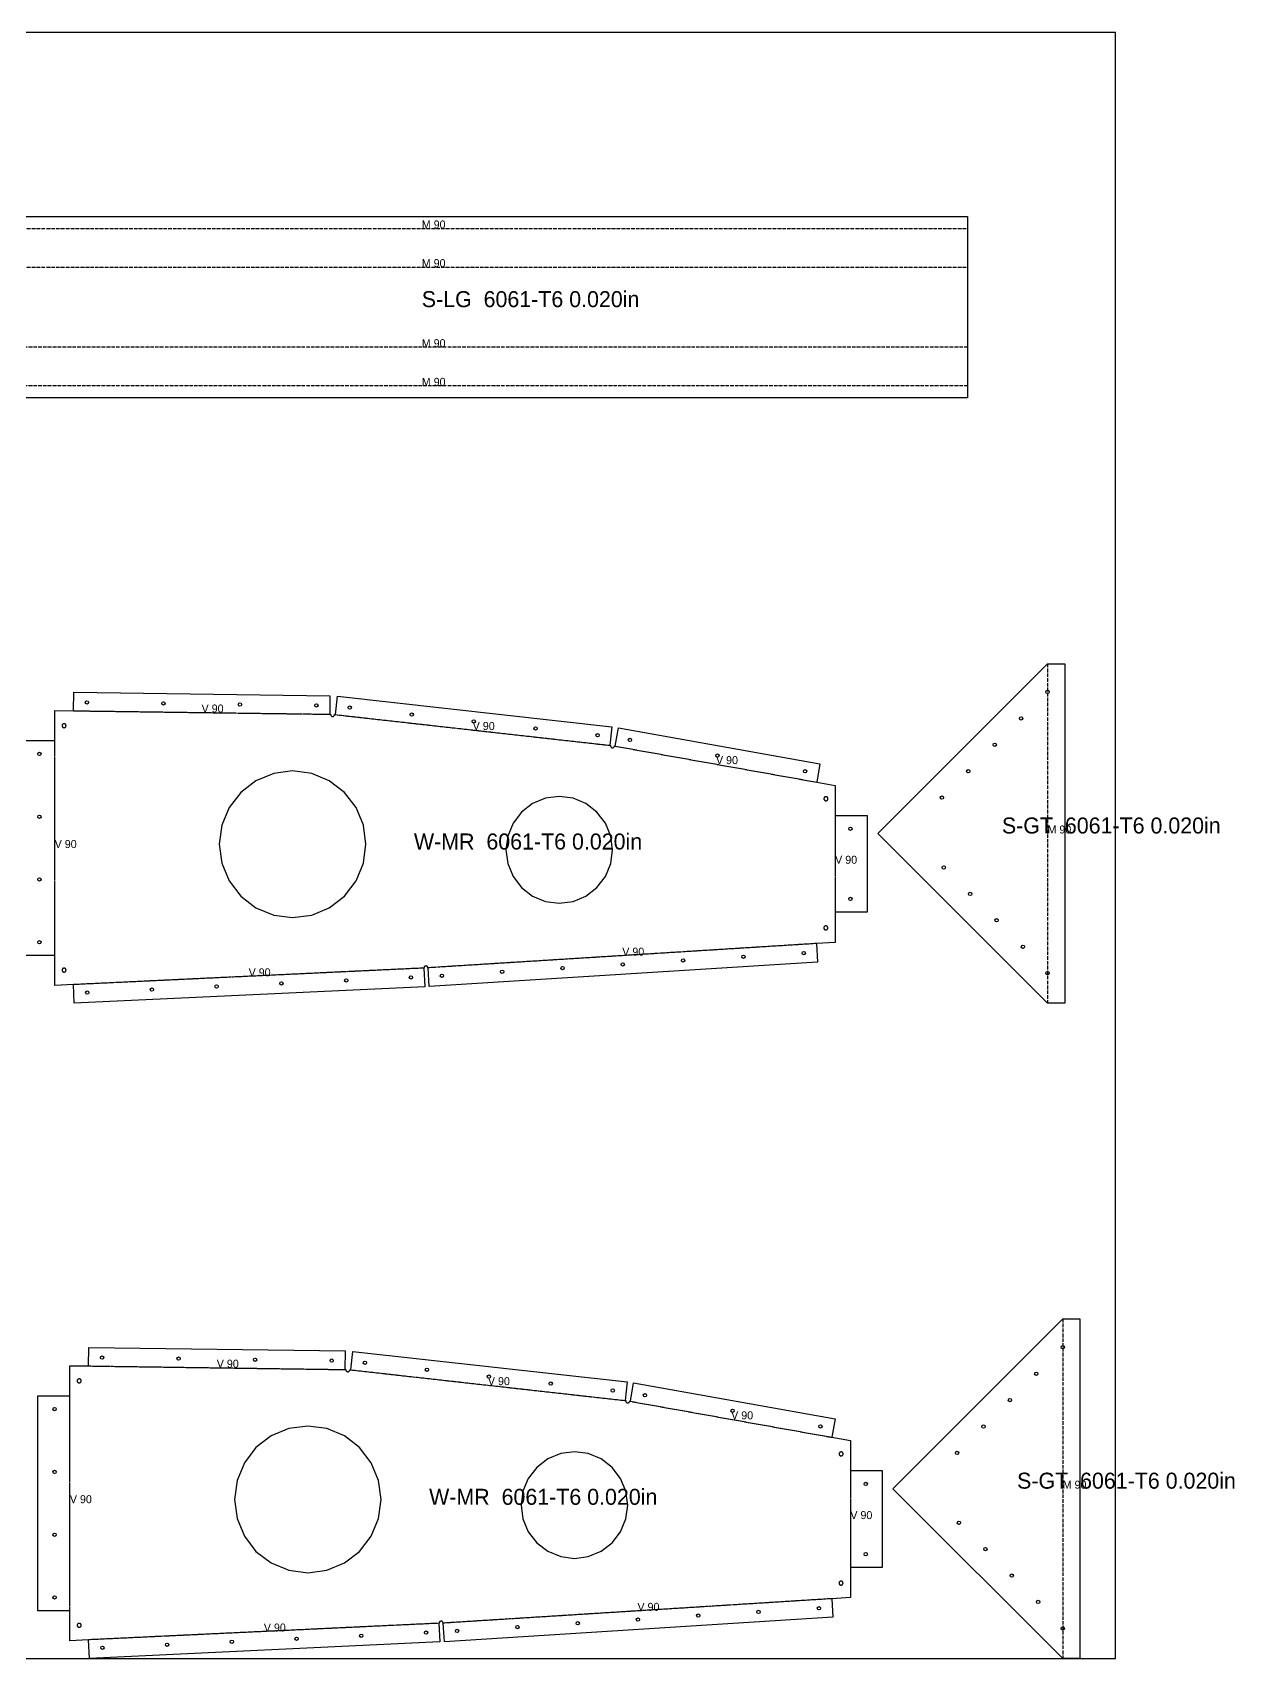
# Model space of a CAD drawing. Header units: millimetres. Extents: x 0 to 2527, y 0 to 1219.
# Drawn here: x 1625 to 2527, y 0 to 1219 of the extents above; entities that cross this region are included whole.
import ezdxf

# ---------------------------------------------------------------- set-up
doc = ezdxf.new("R2010")
doc.units = ezdxf.units.MM
doc.linetypes.add('DASHDOT', pattern=[3.556, 2.54, -0.508, 0, -0.508])
doc.linetypes.add('DASHED', pattern=[1.524, 1.27, -0.254])
for name, color, linetype in [('CUT', 7, 'CONTINUOUS'), ('ETCH', 8, 'CONTINUOUS'), ('HOLE', 6, 'CONTINUOUS'), ('MOUNTAIN', 5, 'DASHDOT'), ('VALLEY', 1, 'DASHED')]:
    doc.layers.add(name, color=color, linetype=linetype)

msp = doc.modelspace()

# ---------------------------------------------------------------- linework, layer by layer
at = {"layer": 'CUT'}
for points in [[(2327, 945.1), (1508, 945.1), (1508, 1081), (2327, 1081), (2327, 945.1)], [(2386.9, 745.8), (2386.9, 745.8), (2399.8, 745.8), (2399.8, 491.2), (2386.9, 491.2), (2259.6, 618.5), (2386.9, 745.8), (2386.9, 745.8), (2386.9, 745.8)], [(1650.6, 699.6), (1650.6, 699.7), (1650.6, 699.8), (1650.5, 700), (1650.4, 700.1), (1650.4, 700.2), (1650.3, 700.3), (1650.2, 700.4), (1650.1, 700.5), (1649.9, 700.6), (1649.8, 700.7), (1649.7, 700.7), (1649.5, 700.8), (1649.4, 700.8), (1649.2, 700.8), (1649.1, 700.8), (1648.9, 700.8), (1648.8, 700.8), (1648.7, 700.8), (1648.5, 700.7), (1648.4, 700.6), (1648.3, 700.5), (1648.2, 700.5), (1648.1, 700.3), (1648, 700.2), (1647.9, 700.1), (1647.8, 700), (1647.7, 699.8), (1647.7, 699.7), (1647.7, 699.6), (1647.7, 699.4), (1647.7, 699.3), (1647.7, 699.1), (1647.7, 699), (1647.7, 698.8), (1647.8, 698.7), (1647.9, 698.6), (1648, 698.4), (1648, 698.3), (1648.2, 698.2), (1648.3, 698.1), (1648.4, 698.1), (1648.5, 698), (1648.7, 697.9), (1648.8, 697.9), (1648.9, 697.9), (1649.1, 697.8), (1649.2, 697.8), (1649.4, 697.9), (1649.5, 697.9), (1649.7, 697.9), (1649.8, 698), (1649.9, 698), (1650.1, 698.1), (1650.2, 698.2), (1650.3, 698.3), (1650.4, 698.4), (1650.4, 698.6), (1650.5, 698.7), (1650.6, 698.8), (1650.6, 699), (1650.6, 699.1), (1650.7, 699.3), (1650.7, 699.4), (1650.6, 699.6)], [(1781.7, 649.3), (1773, 637.9), (1767.5, 624.7), (1765.6, 610.4), (1767.5, 596.2), (1773, 582.9), (1781.7, 571.5), (1793.1, 562.8), (1806.4, 557.3), (1820.6, 555.4), (1834.9, 557.3), (1848.1, 562.8), (1859.5, 571.5), (1868.2, 582.9), (1873.7, 596.2), (1875.6, 610.4), (1873.7, 624.7), (1868.2, 637.9), (1859.5, 649.3), (1848.1, 658.1), (1834.9, 663.6), (1820.6, 665.4), (1806.4, 663.6), (1793.1, 658.1), (1781.7, 649.3)], [(2000.6, 640.9), (1992.3, 634.5), (1986, 626.2), (1982, 616.6), (1980.6, 606.2), (1982, 595.9), (1986, 586.2), (1992.3, 577.9), (2000.6, 571.6), (2010.3, 567.6), (2020.6, 566.2), (2031, 567.6), (2040.6, 571.6), (2048.9, 577.9), (2055.3, 586.2), (2059.3, 595.9), (2060.6, 606.2), (2059.3, 616.6), (2055.3, 626.2), (2048.9, 634.5), (2040.6, 640.9), (2031, 644.9), (2020.6, 646.2), (2010.3, 644.9), (2000.6, 640.9)], [(2222.1, 645.2), (2222, 645.4), (2221.9, 645.5), (2221.8, 645.6), (2221.7, 645.7), (2221.6, 645.8), (2221.5, 645.9), (2221.3, 646), (2221.2, 646), (2221.1, 646.1), (2220.9, 646.1), (2220.8, 646.1), (2220.6, 646.1), (2220.5, 646.1), (2220.3, 646.1), (2220.2, 646), (2220.1, 646), (2219.9, 645.9), (2219.8, 645.8), (2219.7, 645.7), (2219.6, 645.6), (2219.5, 645.5), (2219.4, 645.4), (2219.3, 645.2), (2219.3, 645.1), (2219.2, 645), (2219.2, 644.8), (2219.2, 644.7), (2219.2, 644.5), (2219.2, 644.4), (2219.2, 644.2), (2219.3, 644.1), (2219.3, 644), (2219.4, 643.8), (2219.5, 643.7), (2219.6, 643.6), (2219.7, 643.5), (2219.8, 643.4), (2219.9, 643.3), (2220.1, 643.2), (2220.2, 643.2), (2220.3, 643.1), (2220.5, 643.1), (2220.6, 643.1), (2220.8, 643.1), (2220.9, 643.1), (2221.1, 643.1), (2221.2, 643.2), (2221.3, 643.2), (2221.5, 643.3), (2221.6, 643.4), (2221.7, 643.5), (2221.8, 643.6), (2221.9, 643.7), (2222, 643.8), (2222.1, 644), (2222.1, 644.1), (2222.2, 644.2), (2222.2, 644.4), (2222.2, 644.5), (2222.2, 644.7), (2222.2, 644.8), (2222.2, 645), (2222.1, 645.1), (2222.1, 645.2)], [(2221.9, 548.5), (2221.8, 548.6), (2221.7, 548.7), (2221.6, 548.8), (2221.5, 548.9), (2221.4, 549), (2221.2, 549.1), (2221.1, 549.1), (2221, 549.2), (2220.8, 549.2), (2220.7, 549.2), (2220.5, 549.2), (2220.4, 549.2), (2220.2, 549.2), (2220.1, 549.1), (2220, 549.1), (2219.8, 549), (2219.7, 548.9), (2219.6, 548.8), (2219.5, 548.7), (2219.4, 548.6), (2219.3, 548.5), (2219.2, 548.3), (2219.2, 548.2), (2219.1, 548.1), (2219.1, 547.9), (2219.1, 547.8), (2219.1, 547.6), (2219.1, 547.5), (2219.1, 547.3), (2219.2, 547.2), (2219.2, 547.1), (2219.3, 546.9), (2219.4, 546.8), (2219.5, 546.7), (2219.6, 546.6), (2219.7, 546.5), (2219.8, 546.4), (2219.9, 546.3), (2220.1, 546.3), (2220.2, 546.2), (2220.4, 546.2), (2220.5, 546.2), (2220.7, 546.2), (2220.8, 546.2), (2221, 546.2), (2221.1, 546.3), (2221.2, 546.3), (2221.4, 546.4), (2221.5, 546.5), (2221.6, 546.6), (2221.7, 546.7), (2221.8, 546.8), (2221.9, 546.9), (2221.9, 547.1), (2222, 547.2), (2222, 547.3), (2222.1, 547.5), (2222.1, 547.6), (2222.1, 547.8), (2222.1, 547.9), (2222, 548.1), (2222, 548.2), (2221.9, 548.3), (2221.9, 548.5)], [(1650.4, 517), (1650.3, 517.1), (1650.2, 517.2), (1650, 517.3), (1649.9, 517.4), (1649.8, 517.4), (1649.7, 517.5), (1649.5, 517.5), (1649.4, 517.6), (1649.2, 517.6), (1649.1, 517.6), (1648.9, 517.6), (1648.8, 517.5), (1648.7, 517.5), (1648.5, 517.4), (1648.4, 517.4), (1648.3, 517.3), (1648.1, 517.2), (1648, 517.1), (1648, 517), (1647.9, 516.9), (1647.8, 516.7), (1647.7, 516.6), (1647.7, 516.4), (1647.7, 516.3), (1647.7, 516.2), (1647.7, 516), (1647.7, 515.9), (1647.7, 515.7), (1647.7, 515.6), (1647.8, 515.4), (1647.9, 515.3), (1647.9, 515.2), (1648, 515.1), (1648.1, 515), (1648.3, 514.9), (1648.4, 514.8), (1648.5, 514.7), (1648.6, 514.7), (1648.8, 514.6), (1648.9, 514.6), (1649.1, 514.6), (1649.2, 514.6), (1649.4, 514.6), (1649.5, 514.6), (1649.7, 514.7), (1649.8, 514.7), (1649.9, 514.8), (1650, 514.9), (1650.2, 515), (1650.3, 515.1), (1650.4, 515.2), (1650.4, 515.3), (1650.5, 515.4), (1650.6, 515.6), (1650.6, 515.7), (1650.6, 515.9), (1650.7, 516), (1650.7, 516.1), (1650.6, 516.3), (1650.6, 516.4), (1650.6, 516.6), (1650.5, 516.7), (1650.4, 516.8), (1650.4, 517)], [(2398.3, 254.6), (2398.3, 254.6), (2411.2, 254.6), (2411.2, 0), (2398.3, 0), (2271, 127.3), (2398.3, 254.6), (2398.3, 254.6), (2398.3, 254.6)], [(1667.8, 233.2), (1860, 230.6), (1859.8, 216.6), (1860.5, 216.6), (1860.5, 216.6), (1860.5, 216.4), (1860.5, 216.3), (1860.5, 216.1), (1860.6, 216), (1860.6, 215.9), (1860.7, 215.7), (1860.8, 215.6), (1860.9, 215.5), (1861, 215.4), (1861.1, 215.3), (1861.2, 215.2), (1861.4, 215.1), (1861.5, 215.1), (1861.6, 215.1), (1861.8, 215), (1861.9, 215), (1862.1, 215), (1862.2, 215), (1862.4, 215), (1862.5, 215.1), (1862.6, 215.1), (1862.8, 215.2), (1862.9, 215.3), (1863, 215.4), (1863.1, 215.5), (1863.2, 215.6), (1863.3, 215.7), (1863.4, 215.9), (1863.4, 216), (1863.5, 216.1), (1863.5, 216.3), (1863.5, 216.4), (1863.5, 216.4), (1864.2, 216.4), (1865.8, 230.2), (2071.6, 207.3), (2070, 193.4), (2070.5, 193.3), (2070.5, 193.3), (2070.5, 193.2), (2070.5, 193), (2070.5, 192.9), (2070.5, 192.7), (2070.6, 192.6), (2070.6, 192.4), (2070.7, 192.3), (2070.8, 192.2), (2070.9, 192.1), (2071, 192), (2071.1, 191.9), (2071.2, 191.8), (2071.4, 191.7), (2071.5, 191.7), (2071.6, 191.6), (2071.8, 191.6), (2071.9, 191.6), (2072.1, 191.6), (2072.2, 191.6), (2072.4, 191.6), (2072.5, 191.7), (2072.6, 191.7), (2072.8, 191.8), (2072.9, 191.9), (2073, 192), (2073.1, 192.1), (2073.2, 192.2), (2073.3, 192.3), (2073.4, 192.4), (2073.4, 192.6), (2073.5, 192.7), (2073.5, 192.9), (2073.5, 192.9), (2074, 192.8), (2076.4, 206.6), (2227.6, 179.6), (2225.2, 165.8), (2239, 163.4), (2239, 140.9), (2263, 140.9), (2263, 68.2), (2239, 68.2), (2239, 45.7), (2225, 44.8), (2225.8, 30.9), (1934.5, 12.6), (1933.6, 26.5), (1933.5, 26.5), (1933.5, 26.7), (1933.5, 26.8), (1933.4, 27), (1933.4, 27.1), (1933.3, 27.2), (1933.2, 27.3), (1933.1, 27.5), (1933, 27.6), (1932.9, 27.7), (1932.8, 27.7), (1932.7, 27.8), (1932.5, 27.9), (1932.4, 27.9), (1932.2, 27.9), (1932.1, 27.9), (1931.9, 27.9), (1931.8, 27.9), (1931.6, 27.9), (1931.5, 27.9), (1931.4, 27.8), (1931.2, 27.7), (1931.1, 27.7), (1931, 27.6), (1930.9, 27.5), (1930.8, 27.3), (1930.7, 27.2), (1930.7, 27.1), (1930.6, 27), (1930.6, 26.8), (1930.5, 26.7), (1930.5, 26.5), (1930.5, 26.4), (1930.5, 26.4), (1930.4, 26.4), (1931.1, 12.4), (1668.2, 0), (1667.6, 14), (1653.5, 13.3), (1653.5, 35.8), (1629.5, 35.8), (1629.5, 197), (1653.5, 197), (1653.5, 219.5), (1667.6, 219.3), (1667.8, 233.2)], [(1662, 208.3), (1662, 208.5), (1662, 208.6), (1661.9, 208.8), (1661.8, 208.9), (1661.8, 209), (1661.7, 209.1), (1661.6, 209.2), (1661.4, 209.3), (1661.3, 209.4), (1661.2, 209.5), (1661.1, 209.5), (1660.9, 209.6), (1660.8, 209.6), (1660.6, 209.6), (1660.5, 209.6), (1660.3, 209.6), (1660.2, 209.6), (1660.1, 209.5), (1659.9, 209.5), (1659.8, 209.4), (1659.7, 209.3), (1659.5, 209.2), (1659.4, 209.1), (1659.3, 209), (1659.3, 208.9), (1659.2, 208.8), (1659.1, 208.6), (1659.1, 208.5), (1659.1, 208.3), (1659.1, 208.2), (1659.1, 208.1), (1659.1, 207.9), (1659.1, 207.8), (1659.1, 207.6), (1659.2, 207.5), (1659.3, 207.4), (1659.3, 207.2), (1659.4, 207.1), (1659.5, 207), (1659.7, 206.9), (1659.8, 206.8), (1659.9, 206.8), (1660, 206.7), (1660.2, 206.7), (1660.3, 206.6), (1660.5, 206.6), (1660.6, 206.6), (1660.8, 206.6), (1660.9, 206.7), (1661.1, 206.7), (1661.2, 206.8), (1661.3, 206.8), (1661.4, 206.9), (1661.6, 207), (1661.7, 207.1), (1661.8, 207.2), (1661.8, 207.3), (1661.9, 207.5), (1662, 207.6), (1662, 207.8), (1662, 207.9), (1662.1, 208), (1662.1, 208.2), (1662, 208.3)], [(1793.1, 158.1), (1784.4, 146.7), (1778.9, 133.4), (1777, 119.2), (1778.9, 105), (1784.4, 91.7), (1793.1, 80.3), (1804.5, 71.6), (1817.8, 66.1), (1832, 64.2), (1846.2, 66.1), (1859.5, 71.6), (1870.9, 80.3), (1879.6, 91.7), (1885.1, 105), (1887, 119.2), (1885.1, 133.4), (1879.6, 146.7), (1870.9, 158.1), (1859.5, 166.8), (1846.2, 172.3), (1832, 174.2), (1817.8, 172.3), (1804.5, 166.8), (1793.1, 158.1)], [(2012, 149.6), (2003.7, 143.3), (1997.4, 135), (1993.4, 125.4), (1992, 115), (1993.4, 104.6), (1997.4, 95), (2003.7, 86.7), (2012, 80.4), (2021.7, 76.4), (2032, 75), (2042.4, 76.4), (2052, 80.4), (2060.3, 86.7), (2066.7, 95), (2070.6, 104.6), (2072, 115), (2070.6, 125.4), (2066.7, 135), (2060.3, 143.3), (2052, 149.6), (2042.4, 153.6), (2032, 155), (2021.7, 153.6), (2012, 149.6)], [(2233.4, 154), (2233.4, 154.1), (2233.3, 154.3), (2233.2, 154.4), (2233.1, 154.5), (2233, 154.6), (2232.9, 154.7), (2232.7, 154.7), (2232.6, 154.8), (2232.5, 154.8), (2232.3, 154.9), (2232.2, 154.9), (2232, 154.9), (2231.9, 154.9), (2231.7, 154.8), (2231.6, 154.8), (2231.5, 154.7), (2231.3, 154.7), (2231.2, 154.6), (2231.1, 154.5), (2231, 154.4), (2230.9, 154.3), (2230.8, 154.2), (2230.7, 154), (2230.7, 153.9), (2230.6, 153.7), (2230.6, 153.6), (2230.6, 153.5), (2230.6, 153.3), (2230.6, 153.2), (2230.6, 153), (2230.7, 152.9), (2230.7, 152.7), (2230.8, 152.6), (2230.9, 152.5), (2231, 152.4), (2231.1, 152.3), (2231.2, 152.2), (2231.3, 152.1), (2231.4, 152), (2231.6, 152), (2231.7, 151.9), (2231.9, 151.9), (2232, 151.9), (2232.2, 151.9), (2232.3, 151.9), (2232.5, 151.9), (2232.6, 152), (2232.7, 152), (2232.9, 152.1), (2233, 152.2), (2233.1, 152.3), (2233.2, 152.4), (2233.3, 152.5), (2233.4, 152.6), (2233.4, 152.7), (2233.5, 152.9), (2233.5, 153), (2233.6, 153.2), (2233.6, 153.3), (2233.6, 153.5), (2233.6, 153.6), (2233.5, 153.7), (2233.5, 153.9), (2233.4, 154)], [(2233.3, 57.3), (2233.2, 57.4), (2233.1, 57.5), (2233, 57.6), (2232.9, 57.7), (2232.8, 57.8), (2232.6, 57.8), (2232.5, 57.9), (2232.3, 57.9), (2232.2, 58), (2232.1, 58), (2231.9, 58), (2231.8, 58), (2231.6, 57.9), (2231.5, 57.9), (2231.3, 57.8), (2231.2, 57.8), (2231.1, 57.7), (2231, 57.6), (2230.9, 57.5), (2230.8, 57.4), (2230.7, 57.3), (2230.6, 57.1), (2230.6, 57), (2230.5, 56.9), (2230.5, 56.7), (2230.5, 56.6), (2230.5, 56.4), (2230.5, 56.3), (2230.5, 56.1), (2230.6, 56), (2230.6, 55.8), (2230.7, 55.7), (2230.8, 55.6), (2230.9, 55.5), (2231, 55.4), (2231.1, 55.3), (2231.2, 55.2), (2231.3, 55.1), (2231.5, 55.1), (2231.6, 55), (2231.8, 55), (2231.9, 55), (2232.1, 55), (2232.2, 55), (2232.3, 55), (2232.5, 55.1), (2232.6, 55.1), (2232.7, 55.2), (2232.9, 55.3), (2233, 55.4), (2233.1, 55.5), (2233.2, 55.6), (2233.3, 55.7), (2233.3, 55.8), (2233.4, 56), (2233.4, 56.1), (2233.5, 56.3), (2233.5, 56.4), (2233.5, 56.6), (2233.5, 56.7), (2233.4, 56.8), (2233.4, 57), (2233.3, 57.1), (2233.3, 57.3)], [(1661.8, 25.8), (1661.7, 25.9), (1661.6, 26), (1661.4, 26.1), (1661.3, 26.1), (1661.2, 26.2), (1661.1, 26.3), (1660.9, 26.3), (1660.8, 26.3), (1660.6, 26.4), (1660.5, 26.4), (1660.3, 26.3), (1660.2, 26.3), (1660, 26.3), (1659.9, 26.2), (1659.8, 26.2), (1659.7, 26.1), (1659.5, 26), (1659.4, 25.9), (1659.3, 25.8), (1659.3, 25.6), (1659.2, 25.5), (1659.1, 25.4), (1659.1, 25.2), (1659.1, 25.1), (1659, 24.9), (1659, 24.8), (1659.1, 24.6), (1659.1, 24.5), (1659.1, 24.4), (1659.2, 24.2), (1659.3, 24.1), (1659.3, 24), (1659.4, 23.9), (1659.5, 23.8), (1659.6, 23.7), (1659.8, 23.6), (1659.9, 23.5), (1660, 23.5), (1660.2, 23.4), (1660.3, 23.4), (1660.5, 23.4), (1660.6, 23.4), (1660.8, 23.4), (1660.9, 23.4), (1661, 23.4), (1661.2, 23.5), (1661.3, 23.6), (1661.4, 23.7), (1661.6, 23.7), (1661.7, 23.9), (1661.7, 24), (1661.8, 24.1), (1661.9, 24.2), (1662, 24.4), (1662, 24.5), (1662, 24.6), (1662, 24.8), (1662, 24.9), (1662, 25.1), (1662, 25.2), (1662, 25.4), (1661.9, 25.5), (1661.8, 25.6), (1661.8, 25.8)]]:
    msp.add_lwpolyline(points, close=True, dxfattribs=at)
msp.add_lwpolyline([(1618.1, 688.2), (1642.1, 688.2), (1642.1, 710.7), (1656.2, 710.5), (1656.4, 724.4), (1656.4, 724.4), (1848.6, 721.8), (1848.4, 707.9), (1849.1, 707.9), (1849.1, 707.8), (1849.1, 707.7), (1849.1, 707.5), (1849.2, 707.4), (1849.2, 707.2), (1849.3, 707.1), (1849.3, 707), (1849.4, 706.8), (1849.5, 706.7), (1849.6, 706.6), (1849.7, 706.5), (1849.8, 706.4), (1850, 706.4), (1850.1, 706.3), (1850.2, 706.3), (1850.4, 706.2), (1850.5, 706.2), (1850.7, 706.2), (1850.8, 706.2), (1851, 706.3), (1851.1, 706.3), (1851.3, 706.4), (1851.4, 706.4), (1851.5, 706.5), (1851.6, 706.6), (1851.7, 706.7), (1851.8, 706.8), (1851.9, 706.9), (1852, 707.1), (1852, 707.2), (1852.1, 707.4), (1852.1, 707.5), (1852.1, 707.6), (1852.1, 707.7), (1852.8, 707.6), (1854.4, 721.5), (2060.2, 698.5), (2058.6, 684.6), (2059.1, 684.5), (2059.1, 684.5), (2059.1, 684.4), (2059.1, 684.2), (2059.1, 684.1), (2059.2, 683.9), (2059.2, 683.8), (2059.3, 683.7), (2059.3, 683.5), (2059.4, 683.4), (2059.5, 683.3), (2059.6, 683.2), (2059.7, 683.1), (2059.8, 683), (2060, 682.9), (2060.1, 682.9), (2060.2, 682.8), (2060.4, 682.8), (2060.5, 682.8), (2060.7, 682.8), (2060.8, 682.8), (2061, 682.8), (2061.1, 682.9), (2061.2, 682.9), (2061.4, 683), (2061.5, 683.1), (2061.6, 683.2), (2061.7, 683.3), (2061.8, 683.4), (2061.9, 683.5), (2062, 683.7), (2062, 683.8), (2062.1, 683.9), (2062.1, 684.1), (2062.1, 684.1), (2062.6, 684), (2065, 697.8), (2216.2, 670.8), (2213.8, 657), (2227.6, 654.6), (2227.6, 632.1), (2251.6, 632.1), (2251.6, 559.4), (2227.6, 559.4), (2227.6, 536.9), (2213.6, 536), (2214.4, 522.1), (1923.1, 503.8), (1922.2, 517.8), (1922.1, 517.7), (1922.1, 517.9), (1922.1, 518), (1922, 518.2), (1922, 518.3), (1921.9, 518.4), (1921.8, 518.6), (1921.7, 518.7), (1921.6, 518.8), (1921.5, 518.9), (1921.4, 519), (1921.3, 519), (1921.1, 519.1), (1921, 519.1), (1920.8, 519.1), (1920.7, 519.2), (1920.5, 519.2), (1920.4, 519.1), (1920.3, 519.1), (1920.1, 519.1), (1920, 519), (1919.8, 519), (1919.7, 518.9), (1919.6, 518.8), (1919.5, 518.7), (1919.4, 518.6), (1919.3, 518.4), (1919.3, 518.3), (1919.2, 518.2), (1919.2, 518), (1919.1, 517.9), (1919.1, 517.7), (1919.1, 517.6), (1919.1, 517.6), (1919, 517.6), (1919.7, 503.6), (1656.8, 491.2), (1656.2, 505.2), (1642.1, 504.5), (1642.1, 527), (1618.1, 527)], dxfattribs=at)
at = {"layer": 'ETCH'}
msp.add_lwpolyline([(0, 0), (2438, 0), (2438, 1219), (0, 1219)], close=True, dxfattribs=at)
at = {"layer": 'HOLE'}
for centre in [(2386.9, 724.6), (1666.3, 716.8), (1723.7, 716), (1781.1, 715.2), (1838.5, 714.5), (1863.5, 712.9), (1910, 707.7), (1956.5, 702.5), (2002.9, 697.3), (2367.1, 704.8), (2049.4, 692.1), (2073.6, 688.6), (2347.3, 685), (1630.6, 678.2), (2139.3, 676.9), (2205.1, 665.2), (2327.5, 665.2), (2307.7, 645.4), (1630.6, 631.1), (2239.1, 622.1), (1630.6, 584.1), (2309.1, 593), (2328.9, 573.2), (2239.1, 569.4), (2348.7, 553.4), (1630.6, 537), (2113.5, 523.3), (2158.8, 526.1), (2204, 528.9), (2368.5, 533.6), (1932.6, 511.9), (1977.8, 514.8), (2023.1, 517.6), (2068.3, 520.4), (2386.9, 513.8), (1666.5, 499.2), (1715.1, 501.5), (1763.6, 503.8), (1812.2, 506.1), (1860.8, 508.3), (1909.3, 510.6), (2398.3, 233.3), (1677.7, 225.6), (1735.1, 224.8), (1792.5, 224), (1849.9, 223.3), (1874.9, 221.7), (1921.4, 216.5), (1967.9, 211.3), (2014.3, 206.1), (2378.5, 213.5), (2060.8, 200.9), (2084.9, 197.4), (1642, 187), (2150.7, 185.7), (2358.7, 193.7), (2216.5, 174), (2338.9, 173.9), (2319.1, 154.1), (1642, 139.9), (2250.5, 130.9), (2320.5, 101.8), (1642, 92.8), (2250.5, 78.2), (2340.3, 82), (2360.1, 62.2), (1642, 45.8), (2215.4, 37.7), (2379.9, 42.4), (1989.2, 23.5), (2034.5, 26.4), (2079.7, 29.2), (2124.9, 32.1), (2170.1, 34.9), (1775, 12.5), (1823.6, 14.8), (1872.1, 17.1), (1920.7, 19.4), (1944, 20.7), (2398.3, 22.6), (1677.9, 8), (1726.4, 10.3)]:
    msp.add_circle(centre, 1.25, dxfattribs=at)
at = {"layer": 'MOUNTAIN'}
for p, q in [((1508, 1072.1), (2327, 1072.1)), ((1508, 1043.1), (2327, 1043.1)), ((2327, 983.1), (1508, 983.1)), ((2327, 954.1), (1508, 954.1)), ((2386.9, 745.8), (2386.9, 491.2)), ((2398.3, 254.6), (2398.3, 0))]:
    msp.add_line(p, q, dxfattribs=at)
at = {"layer": 'VALLEY'}
for p, q in [((1656.2, 710.5), (1848.4, 707.9)), ((1852.8, 707.6), (2058.6, 684.6)), ((1642.1, 527), (1642.1, 688.2)), ((2062.6, 684), (2213.8, 657)), ((2227.6, 632.1), (2227.6, 559.4)), ((2213.6, 536), (1922.2, 517.8)), ((1919, 517.6), (1656.2, 505.2)), ((1667.6, 219.3), (1859.8, 216.6)), ((1864.2, 216.4), (2070, 193.4)), ((1653.5, 35.8), (1653.5, 197)), ((2074, 192.8), (2225.2, 165.8)), ((2239, 140.9), (2239, 68.2)), ((2225, 44.8), (1933.6, 26.5)), ((1930.4, 26.4), (1667.6, 14))]:
    msp.add_line(p, q, dxfattribs=at)

# ---------------------------------------------------------------- texts
at = {"layer": 'ETCH'}
for s, height, p in [('M 90', 6, (1917.5, 1072.1)), ('M 90', 6, (1917.5, 1043.1)), ('S-LG  6061-T6 0.020in', 12, (1917.5, 1013.1)), ('M 90', 6, (1917.5, 983.1)), ('M 90', 6, (1917.5, 954.1)), ('V 90', 6, (1752.3, 709.2)), ('V 90', 6, (1955.7, 696.1)), ('V 90', 6, (2138.2, 670.5)), ('S-GT  6061-T6 0.020in', 12, (2352.7, 618.5)), ('M 90', 6, (2386.9, 618.5)), ('V 90', 6, (1642.1, 607.6)), ('W-MR  6061-T6 0.020in', 12, (1911.6, 606.5)), ('V 90', 6, (2227.6, 595.8)), ('V 90', 6, (2067.9, 526.9)), ('V 90', 6, (1787.6, 511.4)), ('V 90', 6, (1763.7, 218)), ('V 90', 6, (1967.1, 204.9)), ('V 90', 6, (2149.6, 179.3)), ('S-GT  6061-T6 0.020in', 12, (2364.1, 127.3)), ('V 90', 6, (1653.5, 116.4)), ('W-MR  6061-T6 0.020in', 12, (1923, 115.2)), ('M 90', 6, (2398.3, 127.3)), ('V 90', 6, (2239, 104.5)), ('V 90', 6, (2079.3, 35.7)), ('V 90', 6, (1799, 20.2))]:
    msp.add_text(s, height=height, dxfattribs=at).set_placement(p)

doc.saveas('drawing.dxf')
